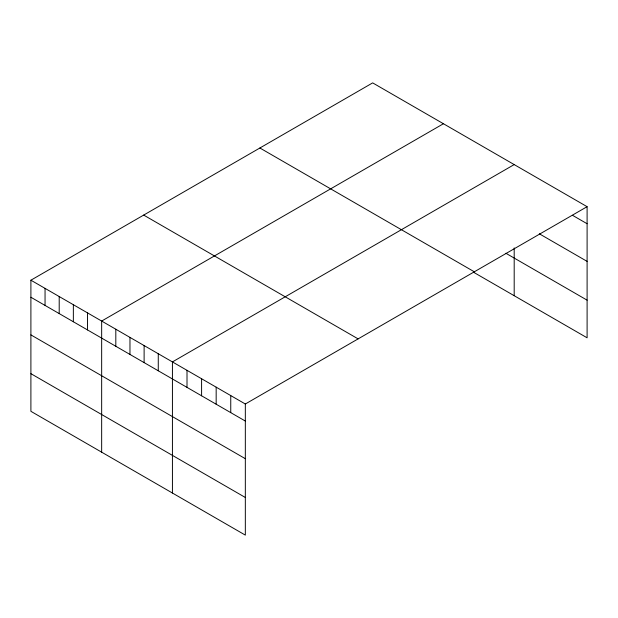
<?xml version="1.0" encoding="UTF-8"?>
<svg xmlns="http://www.w3.org/2000/svg" width="618" height="618" viewBox="0 0 618 618"><rect width="100%" height="100%" fill="white"/><g stroke="black" fill="none" stroke-linecap="round" stroke-linejoin="round"><path stroke-width="0.93" d="M587.1 206.682L245.331 404.002L245.331 535.118L30.9 411.318L30.9 280.201L372.669 82.882L587.1 206.682L587.1 337.799L473.403 272.159M443.43 123.739L101.661 321.051L101.661 452.167M514.191 164.589L172.43 361.909L172.43 493.025M572.515 215.311L587.1 223.731M539.305 233.782L587.1 261.375M505.864 253.256L587.1 300.155M259.884 147.996L474.315 271.796M143.685 215.087L358.116 338.888M30.9 280.201L245.331 404.002M30.9 297.25L245.331 421.051M30.9 334.894L245.331 458.695M30.9 373.674L245.331 497.475M514.191 247.911L514.191 295.705M230.753 395.582L230.753 412.631M216.169 387.162L216.169 404.211M201.592 378.749L201.592 395.798M187.007 370.329L187.007 387.378M158.27 353.735L158.27 370.785M144.118 345.57L144.118 362.619M129.965 337.397L129.965 354.446M115.813 329.224L115.813 346.273M87.509 312.886L87.509 329.935M73.357 304.713L73.357 321.762M59.204 296.54L59.204 313.589M45.052 288.367L45.052 305.416"/></g></svg>
